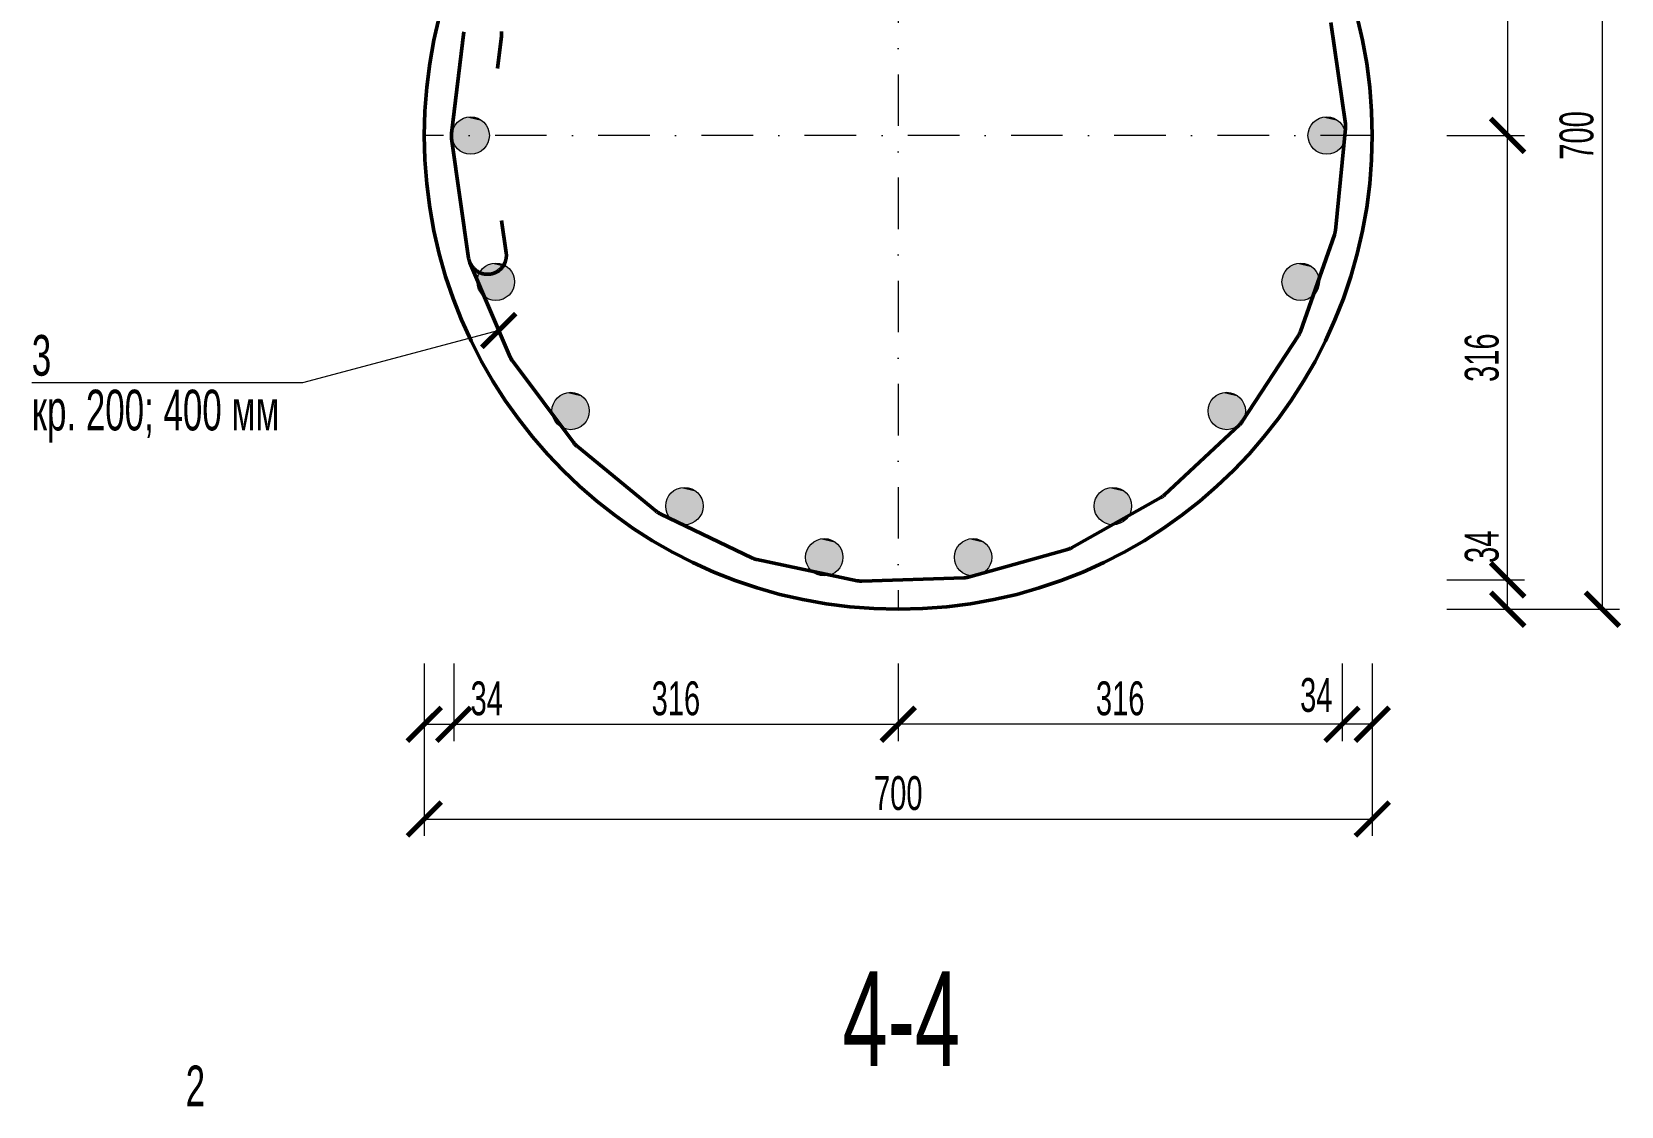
# Model space of a CAD drawing. Extents: x -483223 to 550073, y -164053 to -64662.
# Drawn here: x -254031 to -242293, y -88099 to -80161 of the extents above; entities that cross this region are included whole.
import ezdxf

# ---------------------------------------------------------------- set-up
doc = ezdxf.new("R2010")
doc.units = 0
doc.header["$MEASUREMENT"] = 0
doc.linetypes.add('DASHDOT', pattern=[25.4, 12.7, -6.35, 0, -6.35])
doc.layers.get('0').update_dxf_attribs({"color": 40, "linetype": 'CONTINUOUS'})
doc.layers.get('Defpoints').update_dxf_attribs({"linetype": 'CONTINUOUS'})
for name, color, linetype, lineweight in [('АРМАТУРА', 11, 'CONTINUOUS', 50), ('ОСН. ПОТОВЩЕНА', 251, 'CONTINUOUS', 30), ('ОСН. ТОНКА', 250, 'CONTINUOUS', 15), ('РОЗМІР', 250, 'CONTINUOUS', 15), ('ШТРИХУВАННЯ', 250, 'CONTINUOUS', 9)]:
    doc.layers.add(name, color=color, linetype=linetype, lineweight=lineweight)
doc.layers.add('ВІСЬ', color=197, linetype='DASHDOT', lineweight=15, transparency=0.5)
doc.layers.add('ТЕКСТ', color=252, linetype='CONTINUOUS')
doc.styles.add('РОЗМІР', font='ARIALN.TTF', dxfattribs={"width": 0.75})
doc.dimstyles.new('М 10', dxfattribs={"dimtxt": 250, "dimasz": 250, "dimexe": 125, "dimexo": 250, "dimgap": 62.5, "dimtad": 1, "dimlfac": 0.1, "dimtxsty": 'РОЗМІР', "dimblk": 'ARCHTICK', "dimcen": 250, "dimadec": 0, "dimazin": 0, "dimtfac": 1, "dimtix": 1, "dimtmove": 2, "dimatfit": 3, "dimfxl": 125, "dimlwd": -1, "dimlwe": -1, "dimarcsym": 0})

# ---------------------------------------------------------------- blocks, each defined once
blk = doc.blocks.new('_ArchTick')
at = {"color": 0, "linetype": 'ByBlock', "const_width": 0.15}
blk.add_lwpolyline([(-0.5, -0.5), (0.5, 0.5)], dxfattribs=at)
blk = doc.blocks.new('*D615')
at = {"layer": 'Defpoints', "color": 0, "ltscale": 30, "transparency": 16777216}
for p in [(-243832, -77427), (-242432, -77427), (-243832, -84427)]:
    blk.add_point(p, dxfattribs=at)
at = {"layer": 'РОЗМІР', "color": 0, "ltscale": 30, "transparency": 16777216}
for p, q in [((-243582, -77427), (-242307, -77427)), ((-242432, -84427), (-242432, -77427)), ((-243582, -84427), (-242307, -84427))]:
    blk.add_line(p, q, dxfattribs=at)
at = {"layer": 'РОЗМІР', "color": 0, "ltscale": 30, "transparency": 16777216, "xscale": 250, "yscale": 250, "zscale": 250}
for p, rotation in [((-242432, -77427), 90), ((-242432, -84427), 270)]:
    blk.add_blockref('_ArchTick', p, dxfattribs=dict(at, rotation=rotation))
at = {"layer": 'РОЗМІР', "color": 0, "ltscale": 30, "transparency": 16777216, "insert": (-242622, -80927), "char_height": 250, "attachment_point": 5, "rotation": 90, "style": 'РОЗМІР'}
blk.add_mtext('700', dxfattribs=at)
blk = doc.blocks.new('*D617')
at = {"layer": 'Defpoints', "color": 0, "ltscale": 30, "transparency": 16777216}
for p in [(-243832, -77650), (-243832, -80927), (-243132, -80927)]:
    blk.add_point(p, dxfattribs=at)
at = {"layer": 'РОЗМІР', "color": 0, "ltscale": 30, "transparency": 16777216}
for p, q in [((-243582, -77650), (-243007, -77650)), ((-243132, -77650), (-243132, -80927)), ((-243582, -80927), (-243007, -80927))]:
    blk.add_line(p, q, dxfattribs=at)
at = {"layer": 'РОЗМІР', "color": 0, "ltscale": 30, "transparency": 16777216, "xscale": 250, "yscale": 250, "zscale": 250}
for p, rotation in [((-243132, -77650), 90), ((-243132, -80927), 270)]:
    blk.add_blockref('_ArchTick', p, dxfattribs=dict(at, rotation=rotation))
at = {"layer": 'РОЗМІР', "color": 0, "ltscale": 30, "transparency": 16777216, "insert": (-243322, -79289), "char_height": 250, "attachment_point": 5, "rotation": 90, "style": 'РОЗМІР'}
blk.add_mtext('316', dxfattribs=at)
blk = doc.blocks.new('*D618')
at = {"layer": 'Defpoints', "color": 0, "ltscale": 30, "transparency": 16777216}
for p in [(-243832, -84210), (-243132, -84210), (-243832, -84427)]:
    blk.add_point(p, dxfattribs=at)
at = {"layer": 'РОЗМІР', "color": 0, "ltscale": 30, "transparency": 16777216}
for p, q in [((-243582, -84210), (-243007, -84210)), ((-243132, -84427), (-243132, -84210)), ((-243582, -84427), (-243007, -84427))]:
    blk.add_line(p, q, dxfattribs=at)
at = {"layer": 'РОЗМІР', "color": 0, "ltscale": 30, "transparency": 16777216, "xscale": 250, "yscale": 250, "zscale": 250}
for p, rotation in [((-243132, -84210), 90), ((-243132, -84427), 270)]:
    blk.add_blockref('_ArchTick', p, dxfattribs=dict(at, rotation=rotation))
at = {"layer": 'РОЗМІР', "color": 0, "ltscale": 30, "transparency": 16777216, "insert": (-243322, -83966), "char_height": 250, "attachment_point": 5, "rotation": 90, "style": 'РОЗМІР'}
blk.add_mtext('34', dxfattribs=at)
blk = doc.blocks.new('*D619')
at = {"layer": 'Defpoints', "color": 0, "ltscale": 30, "transparency": 16777216}
for p in [(-243832, -80927), (-243132, -80927), (-243832, -84210)]:
    blk.add_point(p, dxfattribs=at)
at = {"layer": 'РОЗМІР', "color": 0, "ltscale": 30, "transparency": 16777216}
for p, q in [((-243582, -80927), (-243007, -80927)), ((-243132, -84210), (-243132, -80927)), ((-243582, -84210), (-243007, -84210))]:
    blk.add_line(p, q, dxfattribs=at)
at = {"layer": 'РОЗМІР', "color": 0, "ltscale": 30, "transparency": 16777216, "xscale": 250, "yscale": 250, "zscale": 250}
for p, rotation in [((-243132, -80927), 90), ((-243132, -84210), 270)]:
    blk.add_blockref('_ArchTick', p, dxfattribs=dict(at, rotation=rotation))
at = {"layer": 'РОЗМІР', "color": 0, "ltscale": 30, "transparency": 16777216, "insert": (-243322, -82569), "char_height": 250, "attachment_point": 5, "rotation": 90, "style": 'РОЗМІР'}
blk.add_mtext('316', dxfattribs=at)
blk = doc.blocks.new('*D620')
at = {"layer": 'Defpoints', "color": 0, "ltscale": 30, "transparency": 16777216}
for p in [(-251132, -84577), (-244132, -84577), (-244132, -85977)]:
    blk.add_point(p, dxfattribs=at)
at = {"layer": 'РОЗМІР', "color": 0, "ltscale": 30, "transparency": 16777216}
for p, q in [((-251132, -84827), (-251132, -86102)), ((-244132, -84827), (-244132, -86102)), ((-251132, -85977), (-244132, -85977))]:
    blk.add_line(p, q, dxfattribs=at)
at = {"layer": 'РОЗМІР', "color": 0, "ltscale": 30, "transparency": 16777216, "xscale": 250, "yscale": 250, "zscale": 250, "rotation": 180}
blk.add_blockref('_ArchTick', (-251132, -85977), dxfattribs=at)
at = {"layer": 'РОЗМІР', "color": 0, "ltscale": 30, "transparency": 16777216, "xscale": 250, "yscale": 250, "zscale": 250}
blk.add_blockref('_ArchTick', (-244132, -85977), dxfattribs=at)
at = {"layer": 'РОЗМІР', "color": 0, "ltscale": 30, "transparency": 16777216, "insert": (-247632, -85787), "char_height": 250, "attachment_point": 5, "style": 'РОЗМІР'}
blk.add_mtext('700', dxfattribs=at)
blk = doc.blocks.new('*D621')
at = {"layer": 'Defpoints', "color": 0, "ltscale": 30, "transparency": 16777216}
for p in [(-244355, -84577), (-244132, -84577), (-244355, -85277)]:
    blk.add_point(p, dxfattribs=at)
at = {"layer": 'РОЗМІР', "color": 0, "ltscale": 30, "transparency": 16777216}
for p, q in [((-244355, -84827), (-244355, -85402)), ((-244132, -84827), (-244132, -85402)), ((-244132, -85277), (-244355, -85277))]:
    blk.add_line(p, q, dxfattribs=at)
at = {"layer": 'РОЗМІР', "color": 0, "ltscale": 30, "transparency": 16777216, "xscale": 250, "yscale": 250, "zscale": 250, "rotation": 180}
blk.add_blockref('_ArchTick', (-244355, -85277), dxfattribs=at)
at = {"layer": 'РОЗМІР', "color": 0, "ltscale": 30, "transparency": 16777216, "xscale": 250, "yscale": 250, "zscale": 250}
blk.add_blockref('_ArchTick', (-244132, -85277), dxfattribs=at)
at = {"layer": 'РОЗМІР', "color": 0, "ltscale": 30, "transparency": 16777216, "insert": (-244545, -85062), "char_height": 250, "attachment_point": 5, "style": 'РОЗМІР'}
blk.add_mtext('34', dxfattribs=at)
blk = doc.blocks.new('*D622')
at = {"layer": 'Defpoints', "color": 0, "ltscale": 30, "transparency": 16777216}
for p in [(-247632, -84577), (-244355, -84577), (-247632, -85277)]:
    blk.add_point(p, dxfattribs=at)
at = {"layer": 'РОЗМІР', "color": 0, "ltscale": 30, "transparency": 16777216}
for p, q in [((-247632, -84827), (-247632, -85402)), ((-244355, -84827), (-244355, -85402)), ((-244355, -85277), (-247632, -85277))]:
    blk.add_line(p, q, dxfattribs=at)
at = {"layer": 'РОЗМІР', "color": 0, "ltscale": 30, "transparency": 16777216, "xscale": 250, "yscale": 250, "zscale": 250, "rotation": 180}
blk.add_blockref('_ArchTick', (-247632, -85277), dxfattribs=at)
at = {"layer": 'РОЗМІР', "color": 0, "ltscale": 30, "transparency": 16777216, "xscale": 250, "yscale": 250, "zscale": 250}
blk.add_blockref('_ArchTick', (-244355, -85277), dxfattribs=at)
at = {"layer": 'РОЗМІР', "color": 0, "ltscale": 30, "transparency": 16777216, "insert": (-245993, -85087), "char_height": 250, "attachment_point": 5, "style": 'РОЗМІР'}
blk.add_mtext('316', dxfattribs=at)
blk = doc.blocks.new('*D623')
at = {"layer": 'Defpoints', "color": 0, "ltscale": 30, "transparency": 16777216}
for p in [(-251132, -84577), (-250915, -84577), (-250915, -85277)]:
    blk.add_point(p, dxfattribs=at)
at = {"layer": 'РОЗМІР', "color": 0, "ltscale": 30, "transparency": 16777216}
for p, q in [((-251132, -84827), (-251132, -85402)), ((-250915, -84827), (-250915, -85402)), ((-251132, -85277), (-250915, -85277))]:
    blk.add_line(p, q, dxfattribs=at)
at = {"layer": 'РОЗМІР', "color": 0, "ltscale": 30, "transparency": 16777216, "xscale": 250, "yscale": 250, "zscale": 250, "rotation": 180}
blk.add_blockref('_ArchTick', (-251132, -85277), dxfattribs=at)
at = {"layer": 'РОЗМІР', "color": 0, "ltscale": 30, "transparency": 16777216, "xscale": 250, "yscale": 250, "zscale": 250}
blk.add_blockref('_ArchTick', (-250915, -85277), dxfattribs=at)
at = {"layer": 'РОЗМІР', "color": 0, "ltscale": 30, "transparency": 16777216, "insert": (-250671, -85087), "char_height": 250, "attachment_point": 5, "style": 'РОЗМІР'}
blk.add_mtext('34', dxfattribs=at)
blk = doc.blocks.new('*D624')
at = {"layer": 'Defpoints', "color": 0, "ltscale": 30, "transparency": 16777216}
for p in [(-250915, -84577), (-247632, -84577), (-247632, -85277)]:
    blk.add_point(p, dxfattribs=at)
at = {"layer": 'РОЗМІР', "color": 0, "ltscale": 30, "transparency": 16777216}
for p, q in [((-250915, -84827), (-250915, -85402)), ((-247632, -84827), (-247632, -85402)), ((-250915, -85277), (-247632, -85277))]:
    blk.add_line(p, q, dxfattribs=at)
at = {"layer": 'РОЗМІР', "color": 0, "ltscale": 30, "transparency": 16777216, "xscale": 250, "yscale": 250, "zscale": 250, "rotation": 180}
blk.add_blockref('_ArchTick', (-250915, -85277), dxfattribs=at)
at = {"layer": 'РОЗМІР', "color": 0, "ltscale": 30, "transparency": 16777216, "xscale": 250, "yscale": 250, "zscale": 250}
blk.add_blockref('_ArchTick', (-247632, -85277), dxfattribs=at)
at = {"layer": 'РОЗМІР', "color": 0, "ltscale": 30, "transparency": 16777216, "insert": (-249274, -85087), "char_height": 250, "attachment_point": 5, "style": 'РОЗМІР'}
blk.add_mtext('316', dxfattribs=at)

msp = doc.modelspace()

# ---------------------------------------------------------------- hatches: boundary and pattern name
at = {"layer": 'ШТРИХУВАННЯ'}
h = msp.add_hatch(color=7, dxfattribs=at)
h.dxf.hatch_style = 1
h.set_gradient(color1=(51, 51, 51), color2=(51, 51, 51), tint=1)
h.paths.add_polyline_path([(-250821.4645, -80793.0251, 0.3480879254), (-250927.9416, -80927.439, 1), (-250651.7838, -80927.439, 0.2240064735), (-250702.0425, -80820.8866)])
h = msp.add_hatch(color=7, dxfattribs=at)
h.set_gradient(color1=(51, 51, 51), color2=(51, 51, 51), tint=1)
h.paths.add_polyline_path([(-250702.0425, -80820.8866, 0.2342057847), (-250821.4645, -80793.0251)])
h = msp.add_hatch(color=7, dxfattribs=at)
h.dxf.hatch_style = 1
h.set_gradient(color1=(51, 51, 51), color2=(51, 51, 51), tint=1)
h.paths.add_polyline_path([(-244499.8522, -80793.0251, 0.3480879254), (-244606.3292, -80927.439, 1), (-244330.1714, -80927.439, 0.2240064735), (-244380.4302, -80820.8866)])
h = msp.add_hatch(color=7, dxfattribs=at)
h.set_gradient(color1=(51, 51, 51), color2=(51, 51, 51), tint=1)
h.paths.add_polyline_path([(-244380.4302, -80820.8866, 0.2342057847), (-244499.8522, -80793.0251)])
h = msp.add_hatch(color=7, dxfattribs=at)
h.dxf.hatch_style = 1
h.set_gradient(color1=(51, 51, 51), color2=(51, 51, 51), tint=1)
h.paths.add_polyline_path([(-250635.3582, -81873.6426, 0.3480879254), (-250741.8352, -82008.0565, 1), (-250465.6774, -82008.0565, 0.2240064735), (-250515.9362, -81901.5041)])
h = msp.add_hatch(color=7, dxfattribs=at)
h.set_gradient(color1=(51, 51, 51), color2=(51, 51, 51), tint=1)
h.paths.add_polyline_path([(-250515.9362, -81901.5041, 0.2342057847), (-250635.3582, -81873.6426)])
h = msp.add_hatch(color=7, dxfattribs=at)
h.dxf.hatch_style = 1
h.set_gradient(color1=(51, 51, 51), color2=(51, 51, 51), tint=1)
h.paths.add_polyline_path([(-244691.9619, -81873.6426, 0.3480879254), (-244798.439, -82008.0565, 1), (-244522.2812, -82008.0565, 0.2240064735), (-244572.54, -81901.5041)])
h = msp.add_hatch(color=7, dxfattribs=at)
h.set_gradient(color1=(51, 51, 51), color2=(51, 51, 51), tint=1)
h.paths.add_polyline_path([(-244572.54, -81901.5041, 0.2342057847), (-244691.9619, -81873.6426)])
h = msp.add_hatch(color=7, dxfattribs=at)
h.dxf.hatch_style = 1
h.set_gradient(color1=(51, 51, 51), color2=(51, 51, 51), tint=1)
h.paths.add_polyline_path([(-250083.0426, -82828.188, 0.3480879254), (-250189.5196, -82962.602, 1), (-249913.3618, -82962.602, 0.2240064735), (-249963.6206, -82856.0496)])
h = msp.add_hatch(color=7, dxfattribs=at)
h.set_gradient(color1=(51, 51, 51), color2=(51, 51, 51), tint=1)
h.paths.add_polyline_path([(-249963.6206, -82856.0496, 0.2342057847), (-250083.0426, -82828.188)])
h = msp.add_hatch(color=7, dxfattribs=at)
h.dxf.hatch_style = 1
h.set_gradient(color1=(51, 51, 51), color2=(51, 51, 51), tint=1)
h.paths.add_polyline_path([(-245238.2741, -82828.188, 0.3480879254), (-245344.7512, -82962.602, 1), (-245068.5934, -82962.602, 0.2240064735), (-245118.8521, -82856.0496)])
h = msp.add_hatch(color=7, dxfattribs=at)
h.set_gradient(color1=(51, 51, 51), color2=(51, 51, 51), tint=1)
h.paths.add_polyline_path([(-245118.8521, -82856.0496, 0.2342057847), (-245238.2741, -82828.188)])
h = msp.add_hatch(color=7, dxfattribs=at)
h.dxf.hatch_style = 1
h.set_gradient(color1=(51, 51, 51), color2=(51, 51, 51), tint=1)
h.paths.add_polyline_path([(-249242.5623, -83530.5894, 0.3480879254), (-249349.0393, -83665.0033, 1), (-249072.8815, -83665.0033, 0.2240064735), (-249123.1403, -83558.451)])
h = msp.add_hatch(color=7, dxfattribs=at)
h.set_gradient(color1=(51, 51, 51), color2=(51, 51, 51), tint=1)
h.paths.add_polyline_path([(-249123.1403, -83558.451, 0.2342057847), (-249242.5623, -83530.5894)])
h = msp.add_hatch(color=7, dxfattribs=at)
h.dxf.hatch_style = 1
h.set_gradient(color1=(51, 51, 51), color2=(51, 51, 51), tint=1)
h.paths.add_polyline_path([(-246078.7544, -83530.5894, 0.3480879254), (-246185.2315, -83665.0033, 1), (-245909.0736, -83665.0033, 0.2240064735), (-245959.3324, -83558.451)])
h = msp.add_hatch(color=7, dxfattribs=at)
h.set_gradient(color1=(51, 51, 51), color2=(51, 51, 51), tint=1)
h.paths.add_polyline_path([(-245959.3324, -83558.451, 0.2342057847), (-246078.7544, -83530.5894)])
h = msp.add_hatch(color=7, dxfattribs=at)
h.dxf.hatch_style = 1
h.set_gradient(color1=(51, 51, 51), color2=(51, 51, 51), tint=1)
h.paths.add_polyline_path([(-248209.9722, -83908.8055, 0.3480879254), (-248316.4493, -84043.2195, 1), (-248040.2915, -84043.2195, 0.2240064735), (-248090.5503, -83936.6671)])
h = msp.add_hatch(color=7, dxfattribs=at)
h.set_gradient(color1=(51, 51, 51), color2=(51, 51, 51), tint=1)
h.paths.add_polyline_path([(-248090.5503, -83936.6671, 0.2342057847), (-248209.9722, -83908.8055)])
h = msp.add_hatch(color=7, dxfattribs=at)
h.dxf.hatch_style = 1
h.set_gradient(color1=(51, 51, 51), color2=(51, 51, 51), tint=1)
h.paths.add_polyline_path([(-247111.3445, -83908.8055, 0.3480879254), (-247217.8215, -84043.2195, 1), (-246941.6637, -84043.2195, 0.2240064735), (-246991.9225, -83936.6671)])
h = msp.add_hatch(color=7, dxfattribs=at)
h.set_gradient(color1=(51, 51, 51), color2=(51, 51, 51), tint=1)
h.paths.add_polyline_path([(-246991.9225, -83936.6671, 0.2342057847), (-247111.3445, -83908.8055)])

# ---------------------------------------------------------------- linework, layer by layer
at = {"layer": 'АРМАТУРА', "color": 7}
for p, q in [((-250930.9374, -80912.6715), (-250840.3125, -80161.1022)), ((-250930.9374, -80912.6715), (-250840.3125, -80161.1022)), ((-250562.2673, -80160.2933), (-250561.9815, -80162.7191)), ((-250561.9815, -80162.7191), (-250561.7378, -80165.1503)), ((-244437.1394, -80091.9679), (-244330.3096, -80841.4064)), ((-250562.1683, -80194.6407), (-250590.914, -80433.0507)), ((-250562.1408, -80194.4181), (-250562.1683, -80194.6398)), ((-250561.8734, -80191.9888), (-250562.1408, -80194.4181)), ((-250561.648, -80189.5557), (-250561.8734, -80191.9888)), ((-250561.7378, -80165.1503), (-250561.5381, -80167.587)), ((-250561.4648, -80187.119), (-250561.648, -80189.5557)), ((-250561.5381, -80167.587), (-250561.3787, -80170.0255)), ((-250561.3256, -80184.6805), (-250561.4648, -80187.119)), ((-250561.3787, -80170.0255), (-250561.2633, -80172.4658)), ((-250561.2285, -80182.2383), (-250561.3256, -80184.6805)), ((-250561.2633, -80172.4658), (-250561.19, -80174.908)), ((-250561.1735, -80179.7943), (-250561.2285, -80182.2383)), ((-250561.19, -80174.908), (-250561.1607, -80177.3521)), ((-250561.1607, -80177.3521), (-250561.1735, -80179.7943)), ((-244330.3096, -80841.4064), (-244329.9853, -80843.8285)), ((-244329.9853, -80843.8285), (-244329.7031, -80846.256)), ((-244329.7031, -80846.256), (-244329.4649, -80848.6872)), ((-244329.4649, -80848.6872), (-244329.2689, -80851.1239)), ((-244329.2689, -80851.1239), (-244329.1132, -80853.5624)), ((-244329.0839, -80868.2175), (-244329.2286, -80870.6559)), ((-244329.1132, -80853.5624), (-244329.0033, -80856.0028)), ((-244328.9831, -80865.7753), (-244329.0839, -80868.2175)), ((-244329.0033, -80856.0028), (-244328.9336, -80858.4468)), ((-244328.9245, -80863.3331), (-244328.9831, -80865.7753)), ((-244328.9336, -80858.4468), (-244328.908, -80860.889)), ((-244328.908, -80860.889), (-244328.9245, -80863.3331)), ((-250931.9451, -80929.7266), (-250931.9286, -80927.2826)), ((-250931.9176, -80932.1688), (-250931.9451, -80929.7266)), ((-250931.9286, -80927.2826), (-250931.8681, -80924.8404)), ((-250931.8498, -80934.6128), (-250931.9176, -80932.1688)), ((-250931.8681, -80924.8404), (-250931.7674, -80922.3982)), ((-250931.7381, -80937.0531), (-250931.8498, -80934.6128)), ((-250931.7674, -80922.3982), (-250931.6226, -80919.9596)), ((-250931.5842, -80939.4917), (-250931.7381, -80937.0531)), ((-250931.6226, -80919.9596), (-250931.4357, -80917.523)), ((-250931.3863, -80941.9284), (-250931.5842, -80939.4917)), ((-250931.4357, -80917.523), (-250931.2067, -80915.0899)), ((-250931.1481, -80944.3596), (-250931.3863, -80941.9284)), ((-250931.2067, -80915.0899), (-250930.9374, -80912.6715)), ((-250930.866, -80946.7871), (-250931.1481, -80944.3596)), ((-250930.5417, -80949.2091), (-250930.866, -80946.7871)), ((-250804.6085, -81832.6664), (-250930.5417, -80949.2091)), ((-250930.5417, -80949.2091), (-250804.6085, -81832.6664)), ((-244329.584, -80874.9371), (-244403.9601, -81628.2881)), ((-244329.4155, -80873.0927), (-244329.584, -80874.9376)), ((-244329.2286, -80870.6559), (-244329.4155, -80873.0927)), ((-250527.2521, -81793.1301), (-250561.1406, -81555.3962)), ((-244411.2261, -81661.0301), (-244662.5447, -82375.1096)), ((-244410.6234, -81659.2786), (-244411.2261, -81661.0301)), ((-244409.8631, -81656.9573), (-244410.6234, -81659.2786)), ((-244409.1431, -81654.6214), (-244409.8631, -81656.9573)), ((-244408.4652, -81652.2745), (-244409.1431, -81654.6214)), ((-244407.8276, -81649.9166), (-244408.4652, -81652.2745)), ((-244407.2304, -81647.5458), (-244407.8276, -81649.9166)), ((-244406.6752, -81645.1659), (-244407.2304, -81647.5458)), ((-244406.1604, -81642.7769), (-244406.6752, -81645.1659)), ((-244405.6895, -81640.3805), (-244406.1604, -81642.7769)), ((-244405.259, -81637.9749), (-244405.6895, -81640.3805)), ((-244404.8706, -81635.562), (-244405.259, -81637.9749)), ((-244404.5243, -81633.1419), (-244404.8706, -81635.562)), ((-244404.2221, -81630.718), (-244404.5243, -81633.1419)), ((-244403.9601, -81628.2886), (-244404.2221, -81630.718)), ((-250527.2521, -81793.1301), (-250526.9279, -81795.5521)), ((-250526.9279, -81795.5521), (-250526.6457, -81797.9797)), ((-250526.6457, -81797.9797), (-250526.4076, -81800.4109)), ((-250526.4076, -81800.4109), (-250526.2097, -81802.8475)), ((-250526.2097, -81802.8475), (-250526.0558, -81805.2861)), ((-250526.0558, -81805.2861), (-250525.9441, -81807.7265)), ((-250525.9441, -81807.7265), (-250525.8762, -81810.1705)), ((-250804.2439, -81835.0724), (-250804.6085, -81832.6669)), ((-250804.5755, -81832.8885), (-250804.6085, -81832.6669)), ((-250804.2055, -81835.3032), (-250804.5755, -81832.8885)), ((-250803.8354, -81837.4816), (-250804.2439, -81835.0724)), ((-250803.7951, -81837.7125), (-250804.2055, -81835.3032)), ((-250803.3865, -81839.8835), (-250803.8354, -81837.4816)), ((-250803.3407, -81840.1125), (-250803.7951, -81837.7125)), ((-250802.8937, -81842.2781), (-250803.3865, -81839.8835)), ((-250802.8442, -81842.5053), (-250803.3407, -81840.1125)), ((-250802.3606, -81844.6616), (-250802.8937, -81842.2781)), ((-250802.3074, -81844.8888), (-250802.8442, -81842.5053)), ((-250801.7852, -81847.0378), (-250802.3606, -81844.6616)), ((-250801.7285, -81847.2632), (-250802.3074, -81844.8888)), ((-250801.1697, -81849.4013), (-250801.7852, -81847.0378)), ((-250801.1092, -81849.6266), (-250801.7285, -81847.2632)), ((-250800.5119, -81851.7555), (-250801.1697, -81849.4013)), ((-250800.4478, -81851.979), (-250801.1092, -81849.6266)), ((-250799.8139, -81854.097), (-250800.5119, -81851.7555)), ((-250799.7461, -81854.3205), (-250800.4478, -81851.979)), ((-250799.0756, -81856.4255), (-250799.8139, -81854.097)), ((-250799.0023, -81856.6472), (-250799.7461, -81854.3205)), ((-250798.2951, -81858.7413), (-250799.0756, -81856.4255)), ((-250798.2181, -81858.963), (-250799.0023, -81856.6472)), ((-250797.4762, -81861.0443), (-250798.2951, -81858.7413)), ((-250797.3955, -81861.2623), (-250798.2181, -81858.963)), ((-250796.6169, -81863.3307), (-250797.4762, -81861.0443)), ((-250796.5308, -81863.5488), (-250797.3955, -81861.2623)), ((-250795.7155, -81865.6025), (-250796.6169, -81863.3307)), ((-250795.6276, -81865.8187), (-250796.5308, -81863.5488)), ((-250794.7774, -81867.8579), (-250795.7155, -81865.6025)), ((-250794.6859, -81868.074), (-250795.6276, -81865.8187)), ((-250497.7645, -82564.1719), (-250794.7774, -81867.8588)), ((-250793.7038, -81870.311), (-250794.6859, -81868.074)), ((-250792.6834, -81872.5316), (-250793.7038, -81870.311)), ((-250791.6226, -81874.7338), (-250792.6834, -81872.5316)), ((-250790.5251, -81876.9158), (-250791.6226, -81874.7338)), ((-250789.3892, -81879.0795), (-250790.5251, -81876.9158)), ((-250788.2167, -81881.2231), (-250789.3892, -81879.0795)), ((-250787.0057, -81883.3465), (-250788.2167, -81881.2231)), ((-250785.758, -81885.4478), (-250787.0057, -81883.3465)), ((-250784.4756, -81887.5273), (-250785.758, -81885.4478)), ((-250783.1546, -81889.583), (-250784.4756, -81887.5273)), ((-250781.7989, -81891.6166), (-250783.1546, -81889.583)), ((-250780.4083, -81893.6264), (-250781.7989, -81891.6166)), ((-250778.9829, -81895.6105), (-250780.4083, -81893.6264)), ((-250777.5227, -81897.5691), (-250778.9829, -81895.6105)), ((-250776.0296, -81899.5037), (-250777.5227, -81897.5691)), ((-250774.5016, -81901.411), (-250776.0296, -81899.5037)), ((-250772.9406, -81903.2907), (-250774.5016, -81901.411)), ((-250771.3486, -81905.1448), (-250772.9406, -81903.2907)), ((-250769.7235, -81906.9695), (-250771.3486, -81905.1448)), ((-250768.0673, -81908.7651), (-250769.7235, -81906.9695)), ((-250766.378, -81910.533), (-250768.0673, -81908.7651)), ((-250764.6595, -81912.2699), (-250766.378, -81910.533)), ((-250762.9117, -81913.9774), (-250764.6595, -81912.2699)), ((-250761.1346, -81915.6537), (-250762.9117, -81913.9774)), ((-250759.3281, -81917.2971), (-250761.1346, -81915.6537)), ((-250757.4924, -81918.9112), (-250759.3281, -81917.2971)), ((-250755.6291, -81920.4923), (-250757.4924, -81918.9112)), ((-250753.7384, -81922.0404), (-250755.6291, -81920.4923)), ((-250751.822, -81923.5556), (-250753.7384, -81922.0404)), ((-250749.8781, -81925.0378), (-250751.822, -81923.5556)), ((-250747.9087, -81926.4851), (-250749.8781, -81925.0378)), ((-250581.3468, -81924.5596), (-250583.3071, -81926.018)), ((-250579.4121, -81923.0664), (-250581.3468, -81924.5596)), ((-250577.503, -81921.5421), (-250579.4121, -81923.0664)), ((-250575.6215, -81919.983), (-250577.503, -81921.5421)), ((-250573.7674, -81918.3909), (-250575.6215, -81919.983)), ((-250571.9408, -81916.7676), (-250573.7674, -81918.3909)), ((-250570.1435, -81915.1115), (-250571.9408, -81916.7676)), ((-250568.3755, -81913.4259), (-250570.1435, -81915.1115)), ((-250566.6369, -81911.7092), (-250568.3755, -81913.4259)), ((-250564.9293, -81909.9614), (-250566.6369, -81911.7092)), ((-250563.2511, -81908.1843), (-250564.9293, -81909.9614)), ((-250561.6041, -81906.3797), (-250563.2511, -81908.1843)), ((-250559.99, -81904.5457), (-250561.6041, -81906.3797)), ((-250558.4071, -81902.6824), (-250559.99, -81904.5457)), ((-250556.8571, -81900.7936), (-250558.4071, -81902.6824)), ((-250555.3401, -81898.879), (-250556.8571, -81900.7936)), ((-250553.8579, -81896.9352), (-250555.3401, -81898.879)), ((-250552.4087, -81894.9675), (-250553.8579, -81896.9352)), ((-250550.9943, -81892.976), (-250552.4087, -81894.9675)), ((-250549.6148, -81890.9588), (-250550.9943, -81892.976)), ((-250548.2718, -81888.9179), (-250549.6148, -81890.9588)), ((-250546.9638, -81886.8531), (-250548.2718, -81888.9179)), ((-250545.6904, -81884.7681), (-250546.9638, -81886.8531)), ((-250544.4556, -81882.6594), (-250545.6904, -81884.7681)), ((-250543.2574, -81880.5287), (-250544.4556, -81882.6594)), ((-250542.0959, -81878.3797), (-250543.2574, -81880.5287)), ((-250540.9727, -81876.2086), (-250542.0959, -81878.3797)), ((-250539.8882, -81874.0192), (-250540.9727, -81876.2086)), ((-250538.8402, -81871.8115), (-250539.8882, -81874.0192)), ((-250537.8325, -81869.5855), (-250538.8402, -81871.8115)), ((-250536.8633, -81867.3431), (-250537.8325, -81869.5855)), ((-250535.9326, -81865.0841), (-250536.8633, -81867.3431)), ((-250535.0423, -81862.8086), (-250535.9326, -81865.0841)), ((-250534.1922, -81860.5166), (-250535.0423, -81862.8086)), ((-250533.3805, -81858.2118), (-250534.1922, -81860.5166)), ((-250532.611, -81855.8924), (-250533.3805, -81858.2118)), ((-250531.8801, -81853.5601), (-250532.611, -81855.8924)), ((-250531.1912, -81851.2169), (-250531.8801, -81853.5601)), ((-250530.5444, -81848.8608), (-250531.1912, -81851.2169)), ((-250529.938, -81846.4937), (-250530.5444, -81848.8608)), ((-250529.3719, -81844.1157), (-250529.938, -81846.4937)), ((-250528.8479, -81841.7284), (-250529.3719, -81844.1157)), ((-250528.3661, -81839.3339), (-250528.8479, -81841.7284)), ((-250527.9264, -81836.9302), (-250528.3661, -81839.3339)), ((-250527.5288, -81834.5191), (-250527.9264, -81836.9302)), ((-250527.1715, -81832.1008), (-250527.5288, -81834.5191)), ((-250526.8583, -81829.6787), (-250527.1715, -81832.1008)), ((-250526.5871, -81827.2493), (-250526.8583, -81829.6787)), ((-250526.3581, -81824.8163), (-250526.5871, -81827.2493)), ((-250526.1712, -81822.3796), (-250526.3581, -81824.8163)), ((-250526.0265, -81819.9411), (-250526.1712, -81822.3796)), ((-250525.9257, -81817.4989), (-250526.0265, -81819.9411)), ((-250525.8652, -81815.0567), (-250525.9257, -81817.4989)), ((-250525.8762, -81810.1705), (-250525.8488, -81812.6127)), ((-250525.8488, -81812.6127), (-250525.8652, -81815.0567)), ((-250745.9153, -81927.8977), (-250747.9087, -81926.4851)), ((-250743.8963, -81929.2754), (-250745.9153, -81927.8977)), ((-250741.8554, -81930.6165), (-250743.8963, -81929.2754)), ((-250739.7906, -81931.9246), (-250741.8554, -81930.6165)), ((-250737.702, -81933.1943), (-250739.7906, -81931.9246)), ((-250735.5933, -81934.4273), (-250737.702, -81933.1943)), ((-250733.4625, -81935.6236), (-250735.5933, -81934.4273)), ((-250731.3116, -81936.7834), (-250733.4625, -81935.6236)), ((-250729.1406, -81937.9046), (-250731.3116, -81936.7834)), ((-250726.9512, -81938.9892), (-250729.1406, -81937.9046)), ((-250724.7417, -81940.0335), (-250726.9512, -81938.9892)), ((-250722.5157, -81941.0412), (-250724.7417, -81940.0335)), ((-250720.2714, -81942.0085), (-250722.5157, -81941.0412)), ((-250718.0106, -81942.9374), (-250720.2714, -81942.0085)), ((-250715.7351, -81943.826), (-250718.0106, -81942.9374)), ((-250713.4431, -81944.6742), (-250715.7351, -81943.826)), ((-250711.1384, -81945.4822), (-250713.4431, -81944.6742)), ((-250708.8171, -81946.2517), (-250711.1384, -81945.4822)), ((-250706.4848, -81946.979), (-250708.8171, -81946.2517)), ((-250704.1397, -81947.666), (-250706.4848, -81946.979)), ((-250701.7836, -81948.3128), (-250704.1397, -81947.666)), ((-250699.4166, -81948.9174), (-250701.7836, -81948.3128)), ((-250697.0385, -81949.4798), (-250699.4166, -81948.9174)), ((-250694.6513, -81950.002), (-250697.0385, -81949.4798)), ((-250692.2549, -81950.482), (-250694.6513, -81950.002)), ((-250689.8512, -81950.9217), (-250692.2549, -81950.482)), ((-250687.4401, -81951.3174), (-250689.8512, -81950.9217)), ((-250685.0218, -81951.671), (-250687.4401, -81951.3174)), ((-250682.5979, -81951.9825), (-250685.0218, -81951.671)), ((-250680.1703, -81952.2536), (-250682.5979, -81951.9825)), ((-250677.7373, -81952.4808), (-250680.1703, -81952.2536)), ((-250675.3006, -81952.664), (-250677.7373, -81952.4808)), ((-250672.8603, -81952.8069), (-250675.3006, -81952.664)), ((-250670.4199, -81952.9059), (-250672.8603, -81952.8069)), ((-250667.9759, -81952.9627), (-250670.4199, -81952.9059)), ((-250665.5319, -81952.9773), (-250667.9759, -81952.9627)), ((-250663.0897, -81952.9498), (-250665.5319, -81952.9773)), ((-250660.6475, -81952.8784), (-250663.0897, -81952.9498)), ((-250658.2053, -81952.7648), (-250660.6475, -81952.8784)), ((-250655.7667, -81952.6091), (-250658.2053, -81952.7648)), ((-250653.3319, -81952.4112), (-250655.7667, -81952.6091)), ((-250650.9007, -81952.1694), (-250653.3319, -81952.4112)), ((-250648.4732, -81951.8872), (-250650.9007, -81952.1694)), ((-250646.0511, -81951.5611), (-250648.4732, -81951.8872)), ((-250643.6346, -81951.1929), (-250646.0511, -81951.5611)), ((-250641.2272, -81950.7825), (-250643.6346, -81951.1929)), ((-250638.8253, -81950.3317), (-250641.2272, -81950.7825)), ((-250636.4308, -81949.8371), (-250638.8253, -81950.3317)), ((-250634.0472, -81949.3021), (-250636.4308, -81949.8371)), ((-250631.6728, -81948.725), (-250634.0472, -81949.3021)), ((-250629.3094, -81948.1076), (-250631.6728, -81948.725)), ((-250626.9551, -81947.448), (-250629.3094, -81948.1076)), ((-250624.6155, -81946.7482), (-250626.9551, -81947.448)), ((-250622.2869, -81946.0061), (-250624.6155, -81946.7482)), ((-250619.9712, -81945.2238), (-250622.2869, -81946.0061)), ((-250617.6701, -81944.4031), (-250619.9712, -81945.2238)), ((-250615.3836, -81943.542), (-250617.6701, -81944.4031)), ((-250613.1118, -81942.6387), (-250615.3836, -81943.542)), ((-250610.8565, -81941.6989), (-250613.1118, -81942.6387)), ((-250608.6176, -81940.7187), (-250610.8565, -81941.6989)), ((-250606.3971, -81939.6982), (-250608.6176, -81940.7187)), ((-250604.1949, -81938.6411), (-250606.3971, -81939.6982)), ((-250602.0111, -81937.5455), (-250604.1949, -81938.6411)), ((-250599.8455, -81936.4115), (-250602.0111, -81937.5455)), ((-250597.702, -81935.2407), (-250599.8455, -81936.4115)), ((-250595.5786, -81934.0316), (-250597.702, -81935.2407)), ((-250593.4753, -81932.7857), (-250595.5786, -81934.0316)), ((-250591.3959, -81931.5032), (-250593.4753, -81932.7857)), ((-250589.3384, -81930.186), (-250591.3959, -81931.5032)), ((-250587.303, -81928.8321), (-250589.3384, -81930.186)), ((-250585.2931, -81927.4415), (-250587.303, -81928.8321)), ((-250583.3071, -81926.018), (-250585.2931, -81927.4415)), ((-244670.2982, -82393.039), (-244671.4414, -82395.199)), ((-244669.1934, -82390.8588), (-244670.2982, -82393.039)), ((-244668.1253, -82388.6603), (-244669.1934, -82390.8588)), ((-244667.0974, -82386.4434), (-244668.1253, -82388.6603)), ((-244666.1081, -82384.21), (-244667.0974, -82386.4434)), ((-244665.1573, -82381.9584), (-244666.1081, -82384.21)), ((-244664.2467, -82379.6902), (-244665.1573, -82381.9584)), ((-244663.3747, -82377.4075), (-244664.2467, -82379.6902)), ((-244662.5447, -82375.11), (-244663.3747, -82377.4075)), ((-244677.3865, -82405.1853), (-245091.24, -83039.0595)), ((-244676.3825, -82403.6285), (-244677.3865, -82405.1858)), ((-244675.0928, -82401.5545), (-244676.3825, -82403.6285)), ((-244673.8378, -82399.4568), (-244675.0928, -82401.5545)), ((-244672.6213, -82397.3389), (-244673.8378, -82399.4568)), ((-244671.4414, -82395.199), (-244672.6213, -82397.3389)), ((-250497.0261, -82565.8702), (-250497.7645, -82564.1719)), ((-250496.0185, -82568.0963), (-250497.0261, -82565.8702)), ((-250494.9724, -82570.304), (-250496.0185, -82568.0963)), ((-250493.8878, -82572.4933), (-250494.9724, -82570.304)), ((-250492.7647, -82574.6644), (-250493.8878, -82572.4933)), ((-250491.6031, -82576.8152), (-250492.7647, -82574.6644)), ((-250490.405, -82578.9442), (-250491.6031, -82576.8152)), ((-250489.1701, -82581.0529), (-250490.405, -82578.9442)), ((-250487.8986, -82583.1397), (-250489.1701, -82581.0529)), ((-250486.5924, -82585.2044), (-250487.8986, -82583.1397)), ((-250485.2476, -82587.2454), (-250486.5924, -82585.2044)), ((-250483.8698, -82589.2625), (-250485.2476, -82587.2454)), ((-250482.4554, -82591.2559), (-250483.8698, -82589.2625)), ((-250481.0062, -82593.2236), (-250482.4554, -82591.2559)), ((-250026.9895, -83198.9786), (-250481.0062, -82593.224)), ((-245112.8038, -83064.7456), (-245665.4682, -83582.0775)), ((-245111.4609, -83063.4709), (-245112.8038, -83064.746)), ((-245109.7131, -83061.7615), (-245111.4609, -83063.4709)), ((-245107.9964, -83060.0229), (-245109.7131, -83061.7615)), ((-245106.3108, -83058.2549), (-245107.9964, -83060.0229)), ((-245104.6565, -83056.4558), (-245106.3108, -83058.2549)), ((-245103.0314, -83054.631), (-245104.6565, -83056.4558)), ((-245101.4411, -83052.7751), (-245103.0314, -83054.631)), ((-245099.882, -83050.8935), (-245101.4411, -83052.7751)), ((-245098.3559, -83048.9844), (-245099.882, -83050.8935)), ((-245096.8645, -83047.0498), (-245098.3559, -83048.9844)), ((-245095.4062, -83045.0894), (-245096.8645, -83047.0498)), ((-245093.9827, -83043.1034), (-245095.4062, -83045.0894)), ((-245092.5921, -83041.0936), (-245093.9827, -83043.1034)), ((-245091.24, -83039.06), (-245092.5921, -83041.0936)), ((-250025.8701, -83200.4534), (-250026.9895, -83198.9804)), ((-250024.3622, -83202.3772), (-250025.8701, -83200.4534)), ((-250022.8196, -83204.2716), (-250024.3622, -83202.3772)), ((-250021.2459, -83206.1403), (-250022.8196, -83204.2716)), ((-250019.6391, -83207.9834), (-250021.2459, -83206.1403)), ((-250018.0012, -83209.7935), (-250019.6391, -83207.9834)), ((-250016.3303, -83211.578), (-250018.0012, -83209.7935)), ((-250014.6301, -83213.3331), (-250016.3303, -83211.578)), ((-250012.8988, -83215.0589), (-250014.6301, -83213.3331)), ((-250011.1381, -83216.7519), (-250012.8988, -83215.0589)), ((-250009.3482, -83218.4154), (-250011.1381, -83216.7519)), ((-250007.5289, -83220.0459), (-250009.3482, -83218.4154)), ((-250005.6821, -83221.6472), (-250007.5289, -83220.0459)), ((-250003.8061, -83223.2155), (-250005.6821, -83221.6472)), ((-249418.8142, -83703.686), (-250003.8061, -83223.215)), ((-245692.5211, -83601.9008), (-246352.3158, -83973.0352)), ((-245690.9143, -83600.9838), (-245692.5211, -83601.8999)), ((-245688.8111, -83599.738), (-245690.9143, -83600.9838)), ((-245686.7298, -83598.4592), (-245688.8111, -83599.738)), ((-245684.6723, -83597.1401), (-245686.7298, -83598.4592)), ((-245682.6369, -83595.788), (-245684.6723, -83597.1401)), ((-245680.6252, -83594.3993), (-245682.6369, -83595.788)), ((-245678.6392, -83592.9775), (-245680.6252, -83594.3993)), ((-245676.6771, -83591.5192), (-245678.6392, -83592.9775)), ((-245674.7423, -83590.0279), (-245676.6771, -83591.5192)), ((-245672.8315, -83588.5035), (-245674.7423, -83590.0279)), ((-245670.9499, -83586.9463), (-245672.8315, -83588.5035)), ((-245669.094, -83585.356), (-245670.9499, -83586.9463)), ((-245667.2674, -83583.7328), (-245669.094, -83585.356)), ((-245665.4682, -83582.0766), (-245667.2674, -83583.7328)), ((-249417.3742, -83704.8494), (-249418.8142, -83703.6878)), ((-249415.4523, -83706.359), (-249417.3742, -83704.8494)), ((-249413.5048, -83707.8357), (-249415.4523, -83706.359)), ((-249411.5316, -83709.2757), (-249413.5048, -83707.8357)), ((-249409.5328, -83710.6828), (-249411.5316, -83709.2757)), ((-249407.5101, -83712.0532), (-249409.5328, -83710.6828)), ((-249405.4655, -83713.3906), (-249407.5101, -83712.0532)), ((-249403.3952, -83714.6914), (-249405.4655, -83713.3906)), ((-249401.3048, -83715.9555), (-249403.3952, -83714.6914)), ((-249399.1906, -83717.1831), (-249401.3048, -83715.9555)), ((-249397.0562, -83718.3702), (-249399.1906, -83717.1831)), ((-249394.9016, -83719.5245), (-249397.0562, -83718.3702)), ((-249392.7287, -83720.6384), (-249394.9016, -83719.5245)), ((-249390.5339, -83721.7157), (-249392.7287, -83720.6384)), ((-248708.098, -84049.3628), (-249390.5339, -83721.717)), ((-246383.3058, -83985.8603), (-247112.4089, -84189.5217)), ((-246381.525, -83985.3514), (-246383.3058, -83985.8608)), ((-246379.1873, -83984.6406), (-246381.525, -83985.3514)), ((-246376.8605, -83983.8931), (-246379.1873, -83984.6406)), ((-246374.5484, -83983.1016), (-246376.8605, -83983.8931)), ((-246372.2509, -83982.2698), (-246374.5484, -83983.1016)), ((-246369.9681, -83981.4014), (-246372.2509, -83982.2698)), ((-246367.7, -83980.4927), (-246369.9681, -83981.4014)), ((-246365.4483, -83979.5437), (-246367.7, -83980.4927)), ((-246363.2132, -83978.5544), (-246365.4483, -83979.5437)), ((-246360.9963, -83977.5247), (-246363.2132, -83978.5544)), ((-246358.7978, -83976.4621), (-246360.9963, -83977.5247)), ((-246356.6176, -83975.3555), (-246358.7978, -83976.4621)), ((-246354.4557, -83974.2159), (-246356.6176, -83975.3555)), ((-246352.3158, -83973.0361), (-246354.4557, -83974.2159)), ((-248706.4235, -84050.1529), (-248708.098, -84049.3614)), ((-248704.1975, -84051.1605), (-248706.4235, -84050.1529)), ((-248701.955, -84052.1316), (-248704.1975, -84051.1605)), ((-248699.696, -84053.0623), (-248701.955, -84052.1316)), ((-248697.4205, -84053.9526), (-248699.696, -84053.0623)), ((-248695.1304, -84054.8064), (-248697.4205, -84053.9526)), ((-248692.8256, -84055.6162), (-248695.1304, -84054.8064)), ((-248690.5062, -84056.3857), (-248692.8256, -84055.6162)), ((-248688.1739, -84057.1185), (-248690.5062, -84056.3857)), ((-248685.8306, -84057.8074), (-248688.1739, -84057.1185)), ((-248683.4746, -84058.4559), (-248685.8306, -84057.8074)), ((-248681.1075, -84059.0642), (-248683.4746, -84058.4559)), ((-248678.7313, -84059.6285), (-248681.1075, -84059.0642)), ((-248676.344, -84060.1562), (-248678.7313, -84059.6285)), ((-247935.5851, -84216.1926), (-248676.344, -84060.1548)), ((-247933.4287, -84216.6323), (-247935.5851, -84216.1926)), ((-247931.025, -84217.0756), (-247933.4287, -84216.6323)), ((-247928.6157, -84217.4787), (-247931.025, -84217.0756)), ((-247926.1992, -84217.8415), (-247928.6157, -84217.4787)), ((-247923.7753, -84218.1603), (-247926.1992, -84217.8415)), ((-247921.3478, -84218.435), (-247923.7753, -84218.1603)), ((-247918.9147, -84218.6696), (-247921.3478, -84218.435)), ((-247916.4799, -84218.8601), (-247918.9147, -84218.6696)), ((-247914.0414, -84219.0104), (-247916.4799, -84218.8601)), ((-247911.5992, -84219.1166), (-247914.0414, -84219.0104)), ((-247909.157, -84219.1825), (-247911.5992, -84219.1166)), ((-247902.1767, -84219.1276), (-247909.157, -84219.1825)), ((-247145.559, -84194.6131), (-247902.1767, -84219.1276)), ((-247148.593, -84194.6763), (-247145.559, -84194.6141)), ((-247146.1508, -84194.6287), (-247148.593, -84194.6763)), ((-247143.7086, -84194.5408), (-247146.1508, -84194.6287)), ((-247141.2682, -84194.4052), (-247143.7086, -84194.5408)), ((-247138.8315, -84194.233), (-247141.2682, -84194.4052)), ((-247136.3967, -84194.0131), (-247138.8315, -84194.233)), ((-247133.9673, -84193.753), (-247136.3967, -84194.0131)), ((-247131.5434, -84193.4525), (-247133.9673, -84193.753)), ((-247129.1232, -84193.1044), (-247131.5434, -84193.4525)), ((-247126.7104, -84192.7197), (-247129.1232, -84193.1044)), ((-247124.3048, -84192.2909), (-247126.7104, -84192.7197)), ((-247121.9084, -84191.8183), (-247124.3048, -84192.2909)), ((-247119.5175, -84191.3053), (-247121.9084, -84191.8183)), ((-247117.1376, -84190.752), (-247119.5175, -84191.3053)), ((-247114.7687, -84190.1584), (-247117.1376, -84190.752)), ((-247112.4089, -84189.5208), (-247114.7687, -84190.1584))]:
    msp.add_line(p, q, dxfattribs=at)
at = {"layer": 'ВІСЬ', "color": 7, "ltscale": 30}
for p, q in [((-247632.0582, -77427.439), (-247632.0582, -84427.439)), ((-244132.0582, -80927.439), (-251132.0582, -80927.439))]:
    msp.add_line(p, q, dxfattribs=at)
at = {"layer": 'ОСН. ПОТОВЩЕНА', "color": 7, "lineweight": 50}
msp.add_circle((-247632.0582, -80927.439), 3500, dxfattribs=at)
at = {"layer": 'ОСН. ТОНКА', "color": 7, "ltscale": 30}
for p, q in [((-250581.6855, -82367.4286), (-252030.5742, -82755.6572)), ((-252030.5742, -82755.6572), (-254030.5742, -82755.6572))]:
    msp.add_line(p, q, dxfattribs=at)
at = {"layer": 'ШТРИХУВАННЯ', "color": 7}
for centre in [(-250789.8627, -80927.439), (-244468.2503, -80927.439), (-250603.7563, -82008.0565), (-244660.3601, -82008.0565), (-250051.4407, -82962.602), (-245206.6723, -82962.602), (-249210.9604, -83665.0033), (-246047.1525, -83665.0033), (-248178.3704, -84043.2195), (-247079.7426, -84043.2195)]:
    msp.add_circle(centre, 138.0789, dxfattribs=at)

# ---------------------------------------------------------------- block references
at = {"layer": 'РОЗМІР', "color": 7, "xscale": 250, "yscale": 250, "zscale": 250}
msp.add_blockref('_ArchTick', (-250581.6855, -82367.4286), dxfattribs=at)

# ---------------------------------------------------------------- texts
at = {"layer": 'ТЕКСТ', "color": 7, "ltscale": 30, "style": 'РОЗМІР'}
for s, insert, char_height, width, attachment_point in [('3', (-254030.5742, -82705.6572), 300, 2279.46491, 7), ('кр. 200; 400 мм', (-254030.5742, -82805.6572), 300, 2279.46491, 1), ('\\pt9800;4-4', (-247609.9414, -87802.0189), 700, 22648.048324, 8), ('2', (-252894.0342, -88098.6234), 300, 2279.46491, 7)]:
    msp.add_mtext(s, dxfattribs=dict(at, insert=insert, char_height=char_height, width=width, attachment_point=attachment_point))

# ---------------------------------------------------------------- dimensions: what is measured, and where the dimension line sits
at = {"layer": 'РОЗМІР', "color": 7, "ltscale": 30}
for base, p1, p2, angle, picture, middle in [((-242431.6257, -77427.439), (-243831.6257, -84427.439), (-243831.6257, -77427.439), 270, '*D615', (-242621.7689, -80927.439)), ((-244132.0582, -85976.8954), (-251132.0582, -84576.8954), (-244132.0582, -84576.8954), 180, '*D620', (-247632.0582, -85786.7522))]:
    dim = msp.add_linear_dim(base=base, p1=p1, p2=p2, angle=angle, dimstyle='М 10', override={"dimtxsty": 'РОЗМІР'}, dxfattribs=at)
    dim.commit()
    dim.dimension.update_dxf_attribs({"geometry": picture, "text_midpoint": middle})
for base, p1, p2, angle, picture, middle in [((-243131.6257, -80927.439), (-243831.6257, -77650.1302), (-243831.6257, -80927.439), 270, '*D617', (-243321.7689, -79288.7846)), ((-243131.6257, -80927.439), (-243831.6257, -84210.3757), (-243831.6257, -80927.439), 90, '*D619', (-243321.7689, -82568.9074)), ((-247632.0582, -85276.8954), (-244354.7494, -84576.8954), (-247632.0582, -84576.8954), 180, '*D622', (-245993.4038, -85086.7522))]:
    dim = msp.add_linear_dim(base=base, p1=p1, p2=p2, angle=angle, text='316', dimstyle='М 10', override={"dimtxsty": 'РОЗМІР'}, dxfattribs=at)
    dim.commit()
    dim.dimension.update_dxf_attribs({"geometry": picture, "text_midpoint": middle})
for base, p1, p2, angle, picture, middle in [((-243131.6257, -84210.3757), (-243831.6257, -84427.439), (-243831.6257, -84210.3757), 90, '*D618', (-243321.7689, -83966.2679)), ((-244354.7494, -85276.8954), (-244132.0582, -84576.8954), (-244354.7494, -84576.8954), 180, '*D621', (-244544.9007, -85061.6292))]:
    dim = msp.add_linear_dim(base=base, p1=p1, p2=p2, angle=angle, text='34', dimstyle='М 10', override={"dimtxsty": 'РОЗМІР'}, dxfattribs=at)
    dim.commit()
    dim.dimension.update_dxf_attribs({"geometry": picture, "text_midpoint": middle, "dimtype": 160})
dim = msp.add_linear_dim(base=(-250914.9949, -85276.8954), p1=(-251132.0582, -84576.8954), p2=(-250914.9949, -84576.8954), text='34', dimstyle='М 10', override={"dimtxsty": 'РОЗМІР'}, dxfattribs=at)
dim.commit()
dim.dimension.update_dxf_attribs({"geometry": '*D623', "text_midpoint": (-250670.8871, -85086.7522), "dimtype": 160})
dim = msp.add_linear_dim(base=(-247632.0582, -85276.8954), p1=(-250914.9949, -84576.8954), p2=(-247632.0582, -84576.8954), text='316', dimstyle='М 10', override={"dimtxsty": 'РОЗМІР'}, dxfattribs=at)
dim.commit()
dim.dimension.update_dxf_attribs({"geometry": '*D624', "text_midpoint": (-249273.5266, -85086.7522)})

doc.saveas('drawing.dxf')
